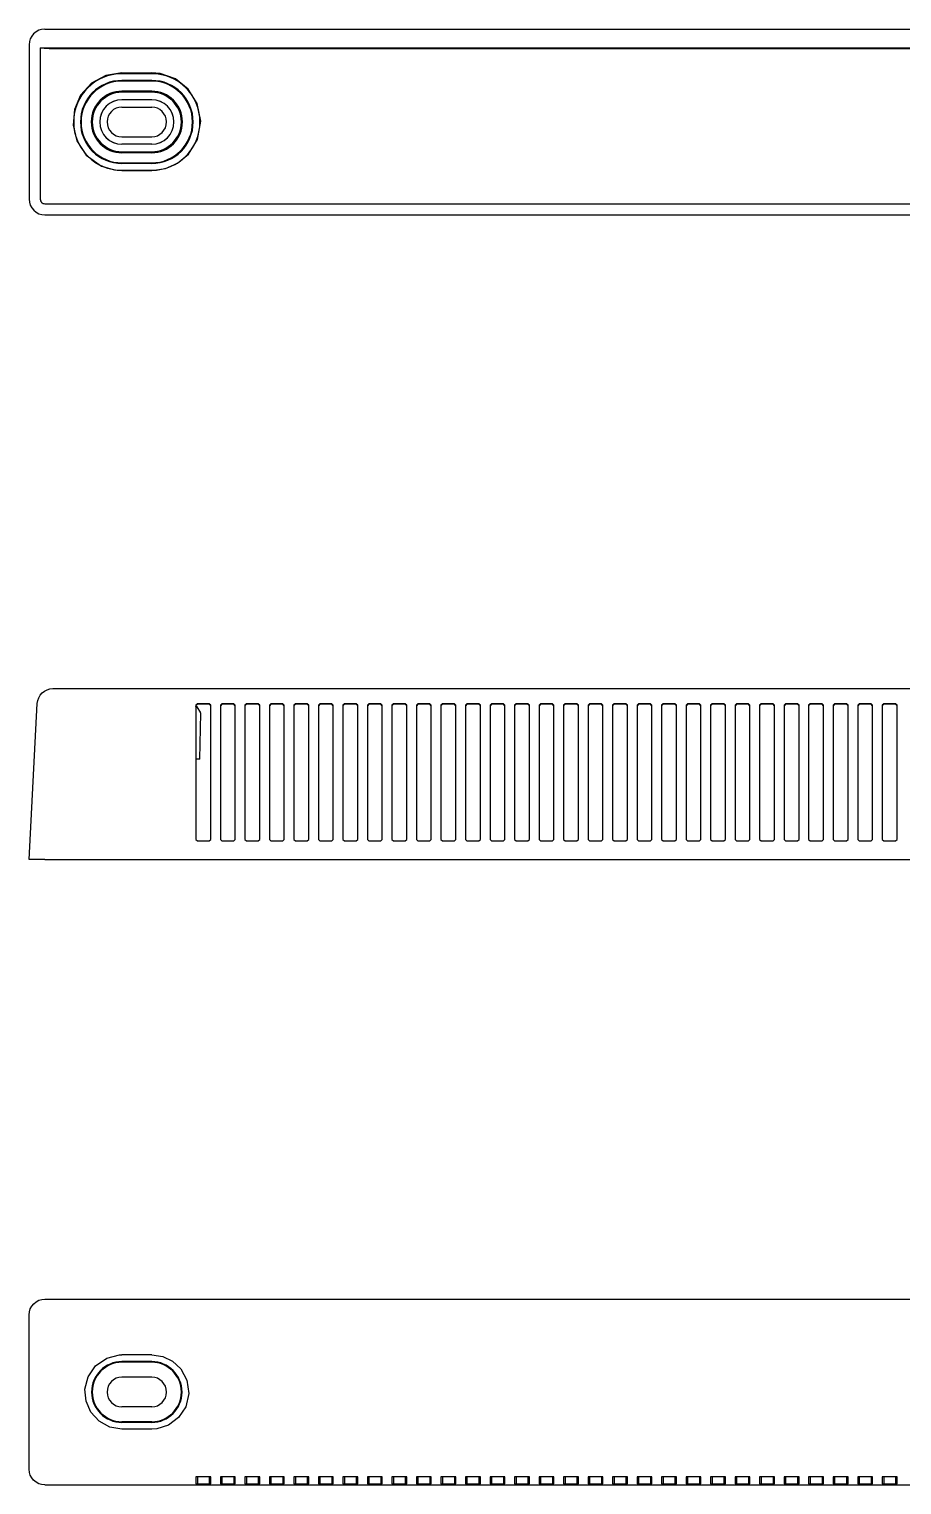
# Model space of a CAD drawing. Extents: x 23 to 261, y 47 to 145.
# Drawn here: x 23.1 to 81.8, y 47.3 to 145.2 of the extents above; entities that cross this region are included whole.
import ezdxf

# ---------------------------------------------------------------- set-up
doc = ezdxf.new("R2010")
doc.units = 0
doc.header["$MEASUREMENT"] = 0
doc.layers.get('0').update_dxf_attribs({"linetype": 'CONTINUOUS'})

msp = doc.modelspace()

# ---------------------------------------------------------------- linework, layer by layer
at = {"color": 7, "linetype": 'CONTINUOUS'}
for p, q in [((24.136, 145.238), (222.039, 145.238)), ((23.087, 144.19), (23.087, 133.788)), ((23.838, 143.988), (23.838, 133.788)), ((23.838, 143.988), (222.336, 143.988)), ((23.838, 143.988), (24.059, 143.968)), ((24.689, 143.936), (221.486, 143.936)), ((34.312, 143.982), (34.412, 143.983)), ((34.312, 143.937), (34.312, 143.982)), ((34.412, 143.937), (34.312, 143.937)), ((34.412, 143.983), (35.212, 143.983)), ((34.412, 143.937), (34.412, 143.983)), ((35.212, 143.937), (34.412, 143.937)), ((35.212, 143.983), (35.312, 143.982)), ((35.212, 143.937), (35.212, 143.983)), ((35.312, 143.937), (35.212, 143.937)), ((35.312, 143.982), (35.312, 143.937)), ((35.962, 143.982), (36.062, 143.983)), ((35.962, 143.937), (35.962, 143.982)), ((36.062, 143.937), (35.962, 143.937)), ((36.062, 143.983), (36.862, 143.983)), ((36.062, 143.937), (36.062, 143.983)), ((36.862, 143.937), (36.062, 143.937)), ((36.862, 143.983), (36.962, 143.982)), ((36.862, 143.937), (36.862, 143.983)), ((36.962, 143.937), (36.862, 143.937)), ((36.962, 143.982), (36.962, 143.937)), ((37.612, 143.982), (37.712, 143.983)), ((37.612, 143.937), (37.612, 143.982)), ((37.712, 143.937), (37.612, 143.937)), ((37.712, 143.983), (38.512, 143.983)), ((37.712, 143.937), (37.712, 143.983)), ((38.512, 143.937), (37.712, 143.937)), ((38.512, 143.983), (38.612, 143.982)), ((38.512, 143.937), (38.512, 143.983)), ((38.612, 143.937), (38.512, 143.937)), ((38.612, 143.982), (38.612, 143.937)), ((39.262, 143.982), (39.362, 143.983)), ((39.262, 143.937), (39.262, 143.982)), ((39.362, 143.937), (39.262, 143.937)), ((39.362, 143.983), (40.162, 143.983)), ((39.362, 143.937), (39.362, 143.983)), ((40.162, 143.937), (39.362, 143.937)), ((40.162, 143.983), (40.262, 143.982)), ((40.162, 143.937), (40.162, 143.983)), ((40.262, 143.937), (40.162, 143.937)), ((40.262, 143.982), (40.262, 143.937)), ((40.912, 143.982), (41.012, 143.983)), ((40.912, 143.937), (40.912, 143.982)), ((41.012, 143.937), (40.912, 143.937)), ((41.012, 143.983), (41.812, 143.983)), ((41.012, 143.937), (41.012, 143.983)), ((41.812, 143.937), (41.012, 143.937)), ((41.812, 143.983), (41.912, 143.982)), ((41.812, 143.937), (41.812, 143.983)), ((41.912, 143.937), (41.812, 143.937)), ((41.912, 143.982), (41.912, 143.937)), ((42.562, 143.982), (42.662, 143.983)), ((42.562, 143.937), (42.562, 143.982)), ((42.662, 143.937), (42.562, 143.937)), ((42.662, 143.983), (43.462, 143.983)), ((42.662, 143.937), (42.662, 143.983)), ((43.462, 143.937), (42.662, 143.937)), ((43.462, 143.983), (43.562, 143.982)), ((43.462, 143.937), (43.462, 143.983)), ((43.562, 143.937), (43.462, 143.937)), ((43.562, 143.982), (43.562, 143.937)), ((44.212, 143.982), (44.312, 143.983)), ((44.212, 143.937), (44.212, 143.982)), ((44.312, 143.937), (44.212, 143.937)), ((44.312, 143.983), (45.112, 143.983)), ((44.312, 143.937), (44.312, 143.983)), ((45.112, 143.937), (44.312, 143.937)), ((45.112, 143.983), (45.212, 143.982)), ((45.112, 143.937), (45.112, 143.983)), ((45.212, 143.937), (45.112, 143.937)), ((45.212, 143.982), (45.212, 143.937)), ((45.862, 143.982), (45.962, 143.983)), ((45.862, 143.937), (45.862, 143.982)), ((45.962, 143.937), (45.862, 143.937)), ((45.962, 143.983), (46.762, 143.983)), ((45.962, 143.937), (45.962, 143.983)), ((46.762, 143.937), (45.962, 143.937)), ((46.762, 143.983), (46.862, 143.982)), ((46.762, 143.937), (46.762, 143.983)), ((46.862, 143.937), (46.762, 143.937)), ((46.862, 143.982), (46.862, 143.937)), ((47.512, 143.982), (47.612, 143.983)), ((47.512, 143.937), (47.512, 143.982)), ((47.612, 143.937), (47.512, 143.937)), ((47.612, 143.983), (48.412, 143.983)), ((47.612, 143.937), (47.612, 143.983)), ((48.412, 143.937), (47.612, 143.937)), ((48.412, 143.983), (48.512, 143.982)), ((48.412, 143.937), (48.412, 143.983)), ((48.512, 143.937), (48.412, 143.937)), ((48.512, 143.982), (48.512, 143.937)), ((49.162, 143.982), (49.262, 143.983)), ((49.162, 143.937), (49.162, 143.982)), ((49.262, 143.937), (49.162, 143.937)), ((49.262, 143.983), (50.062, 143.983)), ((49.262, 143.937), (49.262, 143.983)), ((50.062, 143.937), (49.262, 143.937)), ((50.062, 143.983), (50.162, 143.982)), ((50.062, 143.937), (50.062, 143.983)), ((50.162, 143.937), (50.062, 143.937)), ((50.162, 143.982), (50.162, 143.937)), ((50.812, 143.982), (50.912, 143.983)), ((50.812, 143.937), (50.812, 143.982)), ((50.912, 143.937), (50.812, 143.937)), ((50.912, 143.983), (51.712, 143.983)), ((50.912, 143.937), (50.912, 143.983)), ((51.712, 143.937), (50.912, 143.937)), ((51.712, 143.983), (51.812, 143.982)), ((51.712, 143.937), (51.712, 143.983)), ((51.812, 143.937), (51.712, 143.937)), ((51.812, 143.982), (51.812, 143.937)), ((52.462, 143.982), (52.562, 143.983)), ((52.462, 143.937), (52.462, 143.982)), ((52.562, 143.937), (52.462, 143.937)), ((52.562, 143.983), (53.362, 143.983)), ((52.562, 143.937), (52.562, 143.983)), ((53.362, 143.937), (52.562, 143.937)), ((53.362, 143.983), (53.462, 143.982)), ((53.362, 143.937), (53.362, 143.983)), ((53.462, 143.937), (53.362, 143.937)), ((53.462, 143.982), (53.462, 143.937)), ((54.112, 143.982), (54.212, 143.983)), ((54.112, 143.937), (54.112, 143.982)), ((54.212, 143.937), (54.112, 143.937)), ((54.212, 143.983), (55.012, 143.983)), ((54.212, 143.937), (54.212, 143.983)), ((55.012, 143.937), (54.212, 143.937)), ((55.012, 143.983), (55.112, 143.982)), ((55.012, 143.937), (55.012, 143.983)), ((55.112, 143.937), (55.012, 143.937)), ((55.112, 143.982), (55.112, 143.937)), ((55.762, 143.982), (55.862, 143.983)), ((55.762, 143.937), (55.762, 143.982)), ((55.862, 143.937), (55.762, 143.937)), ((55.862, 143.983), (56.662, 143.983)), ((55.862, 143.937), (55.862, 143.983)), ((56.662, 143.937), (55.862, 143.937)), ((56.662, 143.983), (56.762, 143.982)), ((56.662, 143.937), (56.662, 143.983)), ((56.762, 143.937), (56.662, 143.937)), ((56.762, 143.982), (56.762, 143.937)), ((57.412, 143.982), (57.512, 143.983)), ((57.412, 143.937), (57.412, 143.982)), ((57.512, 143.937), (57.412, 143.937)), ((57.512, 143.983), (58.312, 143.983)), ((57.512, 143.937), (57.512, 143.983)), ((58.312, 143.937), (57.512, 143.937)), ((58.312, 143.983), (58.412, 143.982)), ((58.312, 143.937), (58.312, 143.983)), ((58.412, 143.937), (58.312, 143.937)), ((58.412, 143.982), (58.412, 143.937)), ((59.062, 143.982), (59.162, 143.983)), ((59.062, 143.937), (59.062, 143.982)), ((59.162, 143.937), (59.062, 143.937)), ((59.162, 143.983), (59.962, 143.983)), ((59.162, 143.937), (59.162, 143.983)), ((59.962, 143.937), (59.162, 143.937)), ((59.962, 143.983), (60.062, 143.982)), ((59.962, 143.937), (59.962, 143.983)), ((60.062, 143.937), (59.962, 143.937)), ((60.062, 143.982), (60.062, 143.937)), ((60.712, 143.982), (60.812, 143.983)), ((60.712, 143.937), (60.712, 143.982)), ((60.812, 143.937), (60.712, 143.937)), ((60.812, 143.983), (61.612, 143.983)), ((60.812, 143.937), (60.812, 143.983)), ((61.612, 143.937), (60.812, 143.937)), ((61.612, 143.983), (61.712, 143.982)), ((61.612, 143.937), (61.612, 143.983)), ((61.712, 143.937), (61.612, 143.937)), ((61.712, 143.982), (61.712, 143.937)), ((62.362, 143.982), (62.462, 143.983)), ((62.362, 143.937), (62.362, 143.982)), ((62.462, 143.937), (62.362, 143.937)), ((62.462, 143.983), (63.262, 143.983)), ((62.462, 143.937), (62.462, 143.983)), ((63.262, 143.937), (62.462, 143.937)), ((63.262, 143.983), (63.362, 143.982)), ((63.262, 143.937), (63.262, 143.983)), ((63.362, 143.937), (63.262, 143.937)), ((63.362, 143.982), (63.362, 143.937)), ((64.012, 143.982), (64.112, 143.983)), ((64.012, 143.937), (64.012, 143.982)), ((64.112, 143.937), (64.012, 143.937)), ((64.112, 143.983), (64.912, 143.983)), ((64.112, 143.937), (64.112, 143.983)), ((64.912, 143.937), (64.112, 143.937)), ((64.912, 143.983), (65.012, 143.982)), ((64.912, 143.937), (64.912, 143.983)), ((65.012, 143.937), (64.912, 143.937)), ((65.012, 143.982), (65.012, 143.937)), ((65.662, 143.982), (65.762, 143.983)), ((65.662, 143.937), (65.662, 143.982)), ((65.762, 143.937), (65.662, 143.937)), ((65.762, 143.983), (66.562, 143.983)), ((65.762, 143.937), (65.762, 143.983)), ((66.562, 143.937), (65.762, 143.937)), ((66.562, 143.983), (66.662, 143.982)), ((66.562, 143.937), (66.562, 143.983)), ((66.662, 143.937), (66.562, 143.937)), ((66.662, 143.982), (66.662, 143.937)), ((67.312, 143.982), (67.412, 143.983)), ((67.312, 143.937), (67.312, 143.982)), ((67.412, 143.937), (67.312, 143.937)), ((67.412, 143.983), (68.212, 143.983)), ((67.412, 143.937), (67.412, 143.983)), ((68.212, 143.937), (67.412, 143.937)), ((68.212, 143.983), (68.312, 143.982)), ((68.212, 143.937), (68.212, 143.983)), ((68.312, 143.937), (68.212, 143.937)), ((68.312, 143.982), (68.312, 143.937)), ((68.962, 143.982), (69.062, 143.983)), ((68.962, 143.937), (68.962, 143.982)), ((69.062, 143.937), (68.962, 143.937)), ((69.062, 143.983), (69.862, 143.983)), ((69.062, 143.937), (69.062, 143.983)), ((69.862, 143.937), (69.062, 143.937)), ((69.862, 143.983), (69.962, 143.982)), ((69.862, 143.937), (69.862, 143.983)), ((69.962, 143.937), (69.862, 143.937)), ((69.962, 143.982), (69.962, 143.937)), ((70.612, 143.982), (70.712, 143.983)), ((70.612, 143.937), (70.612, 143.982)), ((70.712, 143.937), (70.612, 143.937)), ((70.712, 143.983), (71.512, 143.983)), ((70.712, 143.937), (70.712, 143.983)), ((71.512, 143.937), (70.712, 143.937)), ((71.512, 143.983), (71.612, 143.982)), ((71.512, 143.937), (71.512, 143.983)), ((71.612, 143.937), (71.512, 143.937)), ((71.612, 143.982), (71.612, 143.937)), ((72.262, 143.982), (72.362, 143.983)), ((72.262, 143.937), (72.262, 143.982)), ((72.362, 143.937), (72.262, 143.937)), ((72.362, 143.983), (73.162, 143.983)), ((72.362, 143.937), (72.362, 143.983)), ((73.162, 143.937), (72.362, 143.937)), ((73.162, 143.983), (73.262, 143.982)), ((73.162, 143.937), (73.162, 143.983)), ((73.262, 143.937), (73.162, 143.937)), ((73.262, 143.982), (73.262, 143.937)), ((73.912, 143.982), (74.012, 143.983)), ((73.912, 143.937), (73.912, 143.982)), ((74.012, 143.937), (73.912, 143.937)), ((74.012, 143.983), (74.812, 143.983)), ((74.012, 143.937), (74.012, 143.983)), ((74.812, 143.937), (74.012, 143.937)), ((74.812, 143.983), (74.912, 143.982)), ((74.812, 143.937), (74.812, 143.983)), ((74.912, 143.937), (74.812, 143.937)), ((74.912, 143.982), (74.912, 143.937)), ((75.562, 143.982), (75.662, 143.983)), ((75.562, 143.937), (75.562, 143.982)), ((75.662, 143.937), (75.562, 143.937)), ((75.662, 143.983), (76.462, 143.983)), ((75.662, 143.937), (75.662, 143.983)), ((76.462, 143.937), (75.662, 143.937)), ((76.462, 143.983), (76.562, 143.982)), ((76.462, 143.937), (76.462, 143.983)), ((76.562, 143.937), (76.462, 143.937)), ((76.562, 143.982), (76.562, 143.937)), ((77.212, 143.982), (77.312, 143.983)), ((77.212, 143.937), (77.212, 143.982)), ((77.312, 143.937), (77.212, 143.937)), ((77.312, 143.983), (78.112, 143.983)), ((77.312, 143.937), (77.312, 143.983)), ((78.112, 143.937), (77.312, 143.937)), ((78.112, 143.983), (78.212, 143.982)), ((78.112, 143.937), (78.112, 143.983)), ((78.212, 143.937), (78.112, 143.937)), ((78.212, 143.982), (78.212, 143.937)), ((78.862, 143.982), (78.962, 143.983)), ((78.862, 143.937), (78.862, 143.982)), ((78.962, 143.937), (78.862, 143.937)), ((78.962, 143.983), (79.762, 143.983)), ((78.962, 143.937), (78.962, 143.983)), ((79.762, 143.937), (78.962, 143.937)), ((79.762, 143.983), (79.862, 143.982)), ((79.762, 143.937), (79.762, 143.983)), ((79.862, 143.937), (79.762, 143.937)), ((79.862, 143.982), (79.862, 143.937)), ((80.512, 143.982), (80.612, 143.983)), ((80.512, 143.937), (80.512, 143.982)), ((80.612, 143.937), (80.512, 143.937)), ((80.612, 143.983), (81.412, 143.983)), ((80.612, 143.937), (80.612, 143.983)), ((81.412, 143.937), (80.612, 143.937)), ((81.412, 143.983), (81.512, 143.982)), ((81.412, 143.937), (81.412, 143.983)), ((81.512, 143.937), (81.412, 143.937)), ((81.512, 143.982), (81.512, 143.937)), ((29.338, 142.307), (31.338, 142.307)), ((31.338, 142.239), (29.338, 142.239)), ((31.338, 141.782), (29.338, 141.782)), ((31.338, 141.739), (29.338, 141.739)), ((31.338, 141.06), (29.338, 141.06)), ((31.338, 140.989), (29.338, 140.989)), ((31.338, 140.489), (29.338, 140.489)), ((31.338, 140.48), (29.338, 140.48)), ((29.338, 139.989), (31.338, 139.989)), ((29.338, 137.989), (31.338, 137.989)), ((31.338, 137.497), (29.338, 137.497)), ((31.338, 137.489), (29.338, 137.489)), ((29.338, 136.989), (31.338, 136.989)), ((31.338, 136.917), (29.338, 136.917)), ((29.338, 136.239), (31.338, 136.239)), ((31.338, 136.195), (29.338, 136.195)), ((29.338, 135.739), (31.338, 135.739)), ((29.338, 135.718), (31.338, 135.718)), ((24.139, 133.489), (222.036, 133.489)), ((24.138, 132.738), (222.037, 132.738)), ((24.687, 100.858), (24.689, 100.858)), ((24.689, 100.858), (221.486, 100.858)), ((23.087, 89.358), (23.638, 99.863)), ((34.412, 99.843), (34.312, 99.744)), ((34.412, 99.804), (34.312, 99.704)), ((34.312, 99.744), (34.312, 90.706)), ((35.212, 99.843), (34.412, 99.843)), ((34.412, 99.804), (34.412, 99.843)), ((35.212, 99.804), (34.412, 99.804)), ((34.588, 96.108), (34.643, 99.216)), ((35.312, 99.744), (35.212, 99.843)), ((35.212, 99.804), (35.212, 99.843)), ((35.312, 99.704), (35.212, 99.804)), ((35.312, 90.706), (35.312, 99.744)), ((36.062, 99.843), (35.962, 99.744)), ((36.062, 99.804), (35.962, 99.704)), ((35.962, 99.744), (35.962, 90.706)), ((36.862, 99.843), (36.062, 99.843)), ((36.062, 99.804), (36.062, 99.843)), ((36.862, 99.804), (36.062, 99.804)), ((36.962, 99.744), (36.862, 99.843)), ((36.862, 99.804), (36.862, 99.843)), ((36.962, 99.704), (36.862, 99.804)), ((36.962, 90.706), (36.962, 99.744)), ((37.712, 99.843), (37.612, 99.744)), ((37.712, 99.804), (37.612, 99.704)), ((37.612, 99.744), (37.612, 90.706)), ((38.512, 99.843), (37.712, 99.843)), ((37.712, 99.804), (37.712, 99.843)), ((38.512, 99.804), (37.712, 99.804)), ((38.612, 99.744), (38.512, 99.843)), ((38.512, 99.804), (38.512, 99.843)), ((38.612, 99.704), (38.512, 99.804)), ((38.612, 90.706), (38.612, 99.744)), ((39.362, 99.843), (39.262, 99.744)), ((39.362, 99.804), (39.262, 99.704)), ((39.262, 99.744), (39.262, 90.706)), ((40.162, 99.843), (39.362, 99.843)), ((39.362, 99.804), (39.362, 99.843)), ((40.162, 99.804), (39.362, 99.804)), ((40.262, 99.744), (40.162, 99.843)), ((40.162, 99.804), (40.162, 99.843)), ((40.262, 99.704), (40.162, 99.804)), ((40.262, 90.706), (40.262, 99.744)), ((41.012, 99.843), (40.912, 99.744)), ((41.012, 99.804), (40.912, 99.704)), ((40.912, 99.744), (40.912, 90.706)), ((41.812, 99.843), (41.012, 99.843)), ((41.012, 99.804), (41.012, 99.843)), ((41.812, 99.804), (41.012, 99.804)), ((41.912, 99.744), (41.812, 99.843)), ((41.812, 99.804), (41.812, 99.843)), ((41.912, 99.704), (41.812, 99.804)), ((41.912, 90.706), (41.912, 99.744)), ((42.662, 99.843), (42.562, 99.744)), ((42.662, 99.804), (42.562, 99.704)), ((42.562, 99.744), (42.562, 90.706)), ((43.462, 99.843), (42.662, 99.843)), ((42.662, 99.804), (42.662, 99.843)), ((43.462, 99.804), (42.662, 99.804)), ((43.562, 99.744), (43.462, 99.843)), ((43.462, 99.804), (43.462, 99.843)), ((43.562, 99.704), (43.462, 99.804)), ((43.562, 90.706), (43.562, 99.744)), ((44.312, 99.843), (44.212, 99.744)), ((44.312, 99.804), (44.212, 99.704)), ((44.212, 99.744), (44.212, 90.706)), ((45.112, 99.843), (44.312, 99.843)), ((44.312, 99.804), (44.312, 99.843)), ((45.112, 99.804), (44.312, 99.804)), ((45.212, 99.744), (45.112, 99.843)), ((45.112, 99.804), (45.112, 99.843)), ((45.212, 99.704), (45.112, 99.804)), ((45.212, 90.706), (45.212, 99.744)), ((45.962, 99.843), (45.862, 99.744)), ((45.962, 99.804), (45.862, 99.704)), ((45.862, 99.744), (45.862, 90.706)), ((46.762, 99.843), (45.962, 99.843)), ((45.962, 99.804), (45.962, 99.843)), ((46.762, 99.804), (45.962, 99.804)), ((46.862, 99.744), (46.762, 99.843)), ((46.762, 99.804), (46.762, 99.843)), ((46.862, 99.704), (46.762, 99.804)), ((46.862, 90.706), (46.862, 99.744)), ((47.612, 99.843), (47.512, 99.744)), ((47.612, 99.804), (47.512, 99.704)), ((47.512, 99.744), (47.512, 90.706)), ((48.412, 99.843), (47.612, 99.843)), ((47.612, 99.804), (47.612, 99.843)), ((48.412, 99.804), (47.612, 99.804)), ((48.512, 99.744), (48.412, 99.843)), ((48.412, 99.804), (48.412, 99.843)), ((48.512, 99.704), (48.412, 99.804)), ((48.512, 90.706), (48.512, 99.744)), ((49.262, 99.843), (49.162, 99.744)), ((49.262, 99.804), (49.162, 99.704)), ((49.162, 99.744), (49.162, 90.706)), ((50.062, 99.843), (49.262, 99.843)), ((49.262, 99.804), (49.262, 99.843)), ((50.062, 99.804), (49.262, 99.804)), ((50.162, 99.744), (50.062, 99.843)), ((50.062, 99.804), (50.062, 99.843)), ((50.162, 99.704), (50.062, 99.804)), ((50.162, 90.706), (50.162, 99.744)), ((50.912, 99.843), (50.812, 99.744)), ((50.912, 99.804), (50.812, 99.704)), ((50.812, 99.744), (50.812, 90.706)), ((51.712, 99.843), (50.912, 99.843)), ((50.912, 99.804), (50.912, 99.843)), ((51.712, 99.804), (50.912, 99.804)), ((51.812, 99.744), (51.712, 99.843)), ((51.712, 99.804), (51.712, 99.843)), ((51.812, 99.704), (51.712, 99.804)), ((51.812, 90.706), (51.812, 99.744)), ((52.562, 99.843), (52.462, 99.744)), ((52.562, 99.804), (52.462, 99.704)), ((52.462, 99.744), (52.462, 90.706)), ((53.362, 99.843), (52.562, 99.843)), ((52.562, 99.804), (52.562, 99.843)), ((53.362, 99.804), (52.562, 99.804)), ((53.462, 99.744), (53.362, 99.843)), ((53.362, 99.804), (53.362, 99.843)), ((53.462, 99.704), (53.362, 99.804)), ((53.462, 90.706), (53.462, 99.744)), ((54.212, 99.843), (54.112, 99.744)), ((54.212, 99.804), (54.112, 99.704)), ((54.112, 99.744), (54.112, 90.706)), ((55.012, 99.843), (54.212, 99.843)), ((54.212, 99.804), (54.212, 99.843)), ((55.012, 99.804), (54.212, 99.804)), ((55.112, 99.744), (55.012, 99.843)), ((55.012, 99.804), (55.012, 99.843)), ((55.112, 99.704), (55.012, 99.804)), ((55.112, 90.706), (55.112, 99.744)), ((55.862, 99.843), (55.762, 99.744)), ((55.862, 99.804), (55.762, 99.704)), ((55.762, 99.744), (55.762, 90.706)), ((56.662, 99.843), (55.862, 99.843)), ((55.862, 99.804), (55.862, 99.843)), ((56.662, 99.804), (55.862, 99.804)), ((56.762, 99.744), (56.662, 99.843)), ((56.662, 99.804), (56.662, 99.843)), ((56.762, 99.704), (56.662, 99.804)), ((56.762, 90.706), (56.762, 99.744)), ((57.512, 99.843), (57.412, 99.744)), ((57.512, 99.804), (57.412, 99.704)), ((57.412, 99.744), (57.412, 90.706)), ((58.312, 99.843), (57.512, 99.843)), ((57.512, 99.804), (57.512, 99.843)), ((58.312, 99.804), (57.512, 99.804)), ((58.412, 99.744), (58.312, 99.843)), ((58.312, 99.804), (58.312, 99.843)), ((58.412, 99.704), (58.312, 99.804)), ((58.412, 90.706), (58.412, 99.744)), ((59.162, 99.843), (59.062, 99.744)), ((59.162, 99.804), (59.062, 99.704)), ((59.062, 99.744), (59.062, 90.706)), ((59.962, 99.843), (59.162, 99.843)), ((59.162, 99.804), (59.162, 99.843)), ((59.962, 99.804), (59.162, 99.804)), ((60.062, 99.744), (59.962, 99.843)), ((59.962, 99.804), (59.962, 99.843)), ((60.062, 99.704), (59.962, 99.804)), ((60.062, 90.706), (60.062, 99.744)), ((60.812, 99.843), (60.712, 99.744)), ((60.812, 99.804), (60.712, 99.704)), ((60.712, 99.744), (60.712, 90.706)), ((61.612, 99.843), (60.812, 99.843)), ((60.812, 99.804), (60.812, 99.843)), ((61.612, 99.804), (60.812, 99.804)), ((61.712, 99.744), (61.612, 99.843)), ((61.612, 99.804), (61.612, 99.843)), ((61.712, 99.704), (61.612, 99.804)), ((61.712, 90.706), (61.712, 99.744)), ((62.462, 99.843), (62.362, 99.744)), ((62.462, 99.804), (62.362, 99.704)), ((62.362, 99.744), (62.362, 90.706)), ((63.262, 99.843), (62.462, 99.843)), ((62.462, 99.804), (62.462, 99.843)), ((63.262, 99.804), (62.462, 99.804)), ((63.362, 99.744), (63.262, 99.843)), ((63.262, 99.804), (63.262, 99.843)), ((63.362, 99.704), (63.262, 99.804)), ((63.362, 90.706), (63.362, 99.744)), ((64.112, 99.843), (64.012, 99.744)), ((64.112, 99.804), (64.012, 99.704)), ((64.012, 99.744), (64.012, 90.706)), ((64.912, 99.843), (64.112, 99.843)), ((64.112, 99.804), (64.112, 99.843)), ((64.912, 99.804), (64.112, 99.804)), ((65.012, 99.744), (64.912, 99.843)), ((64.912, 99.804), (64.912, 99.843)), ((65.012, 99.704), (64.912, 99.804)), ((65.012, 90.706), (65.012, 99.744)), ((65.762, 99.843), (65.662, 99.744)), ((65.762, 99.804), (65.662, 99.704)), ((65.662, 99.744), (65.662, 90.706)), ((66.562, 99.843), (65.762, 99.843)), ((65.762, 99.804), (65.762, 99.843)), ((66.562, 99.804), (65.762, 99.804)), ((66.662, 99.744), (66.562, 99.843)), ((66.562, 99.804), (66.562, 99.843)), ((66.662, 99.704), (66.562, 99.804)), ((66.662, 90.706), (66.662, 99.744)), ((67.412, 99.843), (67.312, 99.744)), ((67.412, 99.804), (67.312, 99.704)), ((67.312, 99.744), (67.312, 90.706)), ((68.212, 99.843), (67.412, 99.843)), ((67.412, 99.804), (67.412, 99.843)), ((68.212, 99.804), (67.412, 99.804)), ((68.312, 99.744), (68.212, 99.843)), ((68.212, 99.804), (68.212, 99.843)), ((68.312, 99.704), (68.212, 99.804)), ((68.312, 90.706), (68.312, 99.744)), ((69.062, 99.843), (68.962, 99.744)), ((69.062, 99.804), (68.962, 99.704)), ((68.962, 99.744), (68.962, 90.706)), ((69.862, 99.843), (69.062, 99.843)), ((69.062, 99.804), (69.062, 99.843)), ((69.862, 99.804), (69.062, 99.804)), ((69.962, 99.744), (69.862, 99.843)), ((69.862, 99.804), (69.862, 99.843)), ((69.962, 99.704), (69.862, 99.804)), ((69.962, 90.706), (69.962, 99.744)), ((70.712, 99.843), (70.612, 99.744)), ((70.712, 99.804), (70.612, 99.704)), ((70.612, 99.744), (70.612, 90.706)), ((71.512, 99.843), (70.712, 99.843)), ((70.712, 99.804), (70.712, 99.843)), ((71.512, 99.804), (70.712, 99.804)), ((71.612, 99.744), (71.512, 99.843)), ((71.512, 99.804), (71.512, 99.843)), ((71.612, 99.704), (71.512, 99.804)), ((71.612, 90.706), (71.612, 99.744)), ((72.362, 99.843), (72.262, 99.744)), ((72.362, 99.804), (72.262, 99.704)), ((72.262, 99.744), (72.262, 90.706)), ((73.162, 99.843), (72.362, 99.843)), ((72.362, 99.804), (72.362, 99.843)), ((73.162, 99.804), (72.362, 99.804)), ((73.262, 99.744), (73.162, 99.843)), ((73.162, 99.804), (73.162, 99.843)), ((73.262, 99.704), (73.162, 99.804)), ((73.262, 90.706), (73.262, 99.744)), ((74.012, 99.843), (73.912, 99.744)), ((74.012, 99.804), (73.912, 99.704)), ((73.912, 99.744), (73.912, 90.706)), ((74.812, 99.843), (74.012, 99.843)), ((74.012, 99.804), (74.012, 99.843)), ((74.812, 99.804), (74.012, 99.804)), ((74.912, 99.744), (74.812, 99.843)), ((74.812, 99.804), (74.812, 99.843)), ((74.912, 99.704), (74.812, 99.804)), ((74.912, 90.706), (74.912, 99.744)), ((75.662, 99.843), (75.562, 99.744)), ((75.662, 99.804), (75.562, 99.704)), ((75.562, 99.744), (75.562, 90.706)), ((76.462, 99.843), (75.662, 99.843)), ((75.662, 99.804), (75.662, 99.843)), ((76.462, 99.804), (75.662, 99.804)), ((76.562, 99.744), (76.462, 99.843)), ((76.462, 99.804), (76.462, 99.843)), ((76.562, 99.704), (76.462, 99.804)), ((76.562, 90.706), (76.562, 99.744)), ((77.312, 99.843), (77.212, 99.744)), ((77.312, 99.804), (77.212, 99.704)), ((77.212, 99.744), (77.212, 90.706)), ((78.112, 99.843), (77.312, 99.843)), ((77.312, 99.804), (77.312, 99.843)), ((78.112, 99.804), (77.312, 99.804)), ((78.212, 99.744), (78.112, 99.843)), ((78.112, 99.804), (78.112, 99.843)), ((78.212, 99.704), (78.112, 99.804)), ((78.212, 90.706), (78.212, 99.744)), ((78.962, 99.843), (78.862, 99.744)), ((78.962, 99.804), (78.862, 99.704)), ((78.862, 99.744), (78.862, 90.706)), ((79.762, 99.843), (78.962, 99.843)), ((78.962, 99.804), (78.962, 99.843)), ((79.762, 99.804), (78.962, 99.804)), ((79.862, 99.744), (79.762, 99.843)), ((79.762, 99.804), (79.762, 99.843)), ((79.862, 99.704), (79.762, 99.804)), ((79.862, 90.706), (79.862, 99.744)), ((80.612, 99.843), (80.512, 99.744)), ((80.612, 99.804), (80.512, 99.704)), ((80.512, 99.744), (80.512, 90.706)), ((81.412, 99.843), (80.612, 99.843)), ((80.612, 99.804), (80.612, 99.843)), ((81.412, 99.804), (80.612, 99.804)), ((81.512, 99.744), (81.412, 99.843)), ((81.412, 99.804), (81.412, 99.843)), ((81.512, 99.704), (81.412, 99.804)), ((81.512, 90.706), (81.512, 99.744)), ((34.588, 96.108), (34.312, 96.108)), ((34.312, 90.706), (34.412, 90.606)), ((34.412, 90.606), (35.212, 90.606)), ((35.212, 90.606), (35.312, 90.706)), ((35.962, 90.706), (36.062, 90.606)), ((36.062, 90.606), (36.862, 90.606)), ((36.862, 90.606), (36.962, 90.706)), ((37.612, 90.706), (37.712, 90.606)), ((37.712, 90.606), (38.512, 90.606)), ((38.512, 90.606), (38.612, 90.706)), ((39.262, 90.706), (39.362, 90.606)), ((39.362, 90.606), (40.162, 90.606)), ((40.162, 90.606), (40.262, 90.706)), ((40.912, 90.706), (41.012, 90.606)), ((41.012, 90.606), (41.812, 90.606)), ((41.812, 90.606), (41.912, 90.706)), ((42.562, 90.706), (42.662, 90.606)), ((42.662, 90.606), (43.462, 90.606)), ((43.462, 90.606), (43.562, 90.706)), ((44.212, 90.706), (44.312, 90.606)), ((44.312, 90.606), (45.112, 90.606)), ((45.112, 90.606), (45.212, 90.706)), ((45.862, 90.706), (45.962, 90.606)), ((45.962, 90.606), (46.762, 90.606)), ((46.762, 90.606), (46.862, 90.706)), ((47.512, 90.706), (47.612, 90.606)), ((47.612, 90.606), (48.412, 90.606)), ((48.412, 90.606), (48.512, 90.706)), ((49.162, 90.706), (49.262, 90.606)), ((49.262, 90.606), (50.062, 90.606)), ((50.062, 90.606), (50.162, 90.706)), ((50.812, 90.706), (50.912, 90.606)), ((50.912, 90.606), (51.712, 90.606)), ((51.712, 90.606), (51.812, 90.706)), ((52.462, 90.706), (52.562, 90.606)), ((52.562, 90.606), (53.362, 90.606)), ((53.362, 90.606), (53.462, 90.706)), ((54.112, 90.706), (54.212, 90.606)), ((54.212, 90.606), (55.012, 90.606)), ((55.012, 90.606), (55.112, 90.706)), ((55.762, 90.706), (55.862, 90.606)), ((55.862, 90.606), (56.662, 90.606)), ((56.662, 90.606), (56.762, 90.706)), ((57.412, 90.706), (57.512, 90.606)), ((57.512, 90.606), (58.312, 90.606)), ((58.312, 90.606), (58.412, 90.706)), ((59.062, 90.706), (59.162, 90.606)), ((59.162, 90.606), (59.962, 90.606)), ((59.962, 90.606), (60.062, 90.706)), ((60.712, 90.706), (60.812, 90.606)), ((60.812, 90.606), (61.612, 90.606)), ((61.612, 90.606), (61.712, 90.706)), ((62.362, 90.706), (62.462, 90.606)), ((62.462, 90.606), (63.262, 90.606)), ((63.262, 90.606), (63.362, 90.706)), ((64.012, 90.706), (64.112, 90.606)), ((64.112, 90.606), (64.912, 90.606)), ((64.912, 90.606), (65.012, 90.706)), ((65.662, 90.706), (65.762, 90.606)), ((65.762, 90.606), (66.562, 90.606)), ((66.562, 90.606), (66.662, 90.706)), ((67.312, 90.706), (67.412, 90.606)), ((67.412, 90.606), (68.212, 90.606)), ((68.212, 90.606), (68.312, 90.706)), ((68.962, 90.706), (69.062, 90.606)), ((69.062, 90.606), (69.862, 90.606)), ((69.862, 90.606), (69.962, 90.706)), ((70.612, 90.706), (70.712, 90.606)), ((70.712, 90.606), (71.512, 90.606)), ((71.512, 90.606), (71.612, 90.706)), ((72.262, 90.706), (72.362, 90.606)), ((72.362, 90.606), (73.162, 90.606)), ((73.162, 90.606), (73.262, 90.706)), ((73.912, 90.706), (74.012, 90.606)), ((74.012, 90.606), (74.812, 90.606)), ((74.812, 90.606), (74.912, 90.706)), ((75.562, 90.706), (75.662, 90.606)), ((75.662, 90.606), (76.462, 90.606)), ((76.462, 90.606), (76.562, 90.706)), ((77.212, 90.706), (77.312, 90.606)), ((77.312, 90.606), (78.112, 90.606)), ((78.112, 90.606), (78.212, 90.706)), ((78.862, 90.706), (78.962, 90.606)), ((78.962, 90.606), (79.762, 90.606)), ((79.762, 90.606), (79.862, 90.706)), ((80.512, 90.706), (80.612, 90.606)), ((80.612, 90.606), (81.412, 90.606)), ((81.412, 90.606), (81.512, 90.706)), ((24.136, 89.358), (23.087, 89.358)), ((24.136, 89.358), (222.039, 89.358)), ((24.138, 59.773), (222.037, 59.773)), ((23.087, 48.321), (23.087, 58.724)), ((31.338, 56.023), (29.338, 56.023)), ((31.338, 55.566), (29.338, 55.566)), ((31.338, 55.523), (29.338, 55.523)), ((31.338, 54.523), (29.338, 54.523)), ((31.338, 52.523), (29.338, 52.523)), ((31.338, 51.523), (29.338, 51.523)), ((31.338, 51.479), (29.338, 51.479)), ((31.338, 51.023), (29.338, 51.023)), ((24.136, 47.273), (222.039, 47.273)), ((34.412, 47.822), (34.312, 47.817)), ((34.312, 47.817), (34.312, 47.344)), ((34.312, 47.344), (34.412, 47.338)), ((35.212, 47.822), (34.412, 47.822)), ((34.412, 47.822), (34.412, 47.338)), ((34.412, 47.338), (35.212, 47.338)), ((35.312, 47.817), (35.212, 47.822)), ((35.212, 47.822), (35.212, 47.338)), ((35.212, 47.338), (35.312, 47.344)), ((35.312, 47.344), (35.312, 47.817)), ((36.062, 47.822), (35.962, 47.817)), ((35.962, 47.817), (35.962, 47.344)), ((35.962, 47.344), (36.062, 47.338)), ((36.862, 47.822), (36.062, 47.822)), ((36.062, 47.822), (36.062, 47.338)), ((36.062, 47.338), (36.862, 47.338)), ((36.962, 47.817), (36.862, 47.822)), ((36.862, 47.822), (36.862, 47.338)), ((36.862, 47.338), (36.962, 47.344)), ((36.962, 47.344), (36.962, 47.817)), ((37.712, 47.822), (37.612, 47.817)), ((37.612, 47.817), (37.612, 47.344)), ((37.612, 47.344), (37.712, 47.338)), ((38.512, 47.822), (37.712, 47.822)), ((37.712, 47.822), (37.712, 47.338)), ((37.712, 47.338), (38.512, 47.338)), ((38.612, 47.817), (38.512, 47.822)), ((38.512, 47.822), (38.512, 47.338)), ((38.512, 47.338), (38.612, 47.344)), ((38.612, 47.344), (38.612, 47.817)), ((39.362, 47.822), (39.262, 47.817)), ((39.262, 47.817), (39.262, 47.344)), ((39.262, 47.344), (39.362, 47.338)), ((40.162, 47.822), (39.362, 47.822)), ((39.362, 47.822), (39.362, 47.338)), ((39.362, 47.338), (40.162, 47.338)), ((40.262, 47.817), (40.162, 47.822)), ((40.162, 47.822), (40.162, 47.338)), ((40.162, 47.338), (40.262, 47.344)), ((40.262, 47.344), (40.262, 47.817)), ((41.012, 47.822), (40.912, 47.817)), ((40.912, 47.817), (40.912, 47.344)), ((40.912, 47.344), (41.012, 47.338)), ((41.812, 47.822), (41.012, 47.822)), ((41.012, 47.822), (41.012, 47.338)), ((41.012, 47.338), (41.812, 47.338)), ((41.912, 47.817), (41.812, 47.822)), ((41.812, 47.822), (41.812, 47.338)), ((41.812, 47.338), (41.912, 47.344)), ((41.912, 47.344), (41.912, 47.817)), ((42.662, 47.822), (42.562, 47.817)), ((42.562, 47.817), (42.562, 47.344)), ((42.562, 47.344), (42.662, 47.338)), ((43.462, 47.822), (42.662, 47.822)), ((42.662, 47.822), (42.662, 47.338)), ((42.662, 47.338), (43.462, 47.338)), ((43.562, 47.817), (43.462, 47.822)), ((43.462, 47.822), (43.462, 47.338)), ((43.462, 47.338), (43.562, 47.344)), ((43.562, 47.344), (43.562, 47.817)), ((44.312, 47.822), (44.212, 47.817)), ((44.212, 47.817), (44.212, 47.344)), ((44.212, 47.344), (44.312, 47.338)), ((45.112, 47.822), (44.312, 47.822)), ((44.312, 47.822), (44.312, 47.338)), ((44.312, 47.338), (45.112, 47.338)), ((45.212, 47.817), (45.112, 47.822)), ((45.112, 47.822), (45.112, 47.338)), ((45.112, 47.338), (45.212, 47.344)), ((45.212, 47.344), (45.212, 47.817)), ((45.962, 47.822), (45.862, 47.817)), ((45.862, 47.817), (45.862, 47.344)), ((45.862, 47.344), (45.962, 47.338)), ((46.762, 47.822), (45.962, 47.822)), ((45.962, 47.822), (45.962, 47.338)), ((45.962, 47.338), (46.762, 47.338)), ((46.862, 47.817), (46.762, 47.822)), ((46.762, 47.822), (46.762, 47.338)), ((46.762, 47.338), (46.862, 47.344)), ((46.862, 47.344), (46.862, 47.817)), ((47.612, 47.822), (47.512, 47.817)), ((47.512, 47.817), (47.512, 47.344)), ((47.512, 47.344), (47.612, 47.338)), ((48.412, 47.822), (47.612, 47.822)), ((47.612, 47.822), (47.612, 47.338)), ((47.612, 47.338), (48.412, 47.338)), ((48.512, 47.817), (48.412, 47.822)), ((48.412, 47.822), (48.412, 47.338)), ((48.412, 47.338), (48.512, 47.344)), ((48.512, 47.344), (48.512, 47.817)), ((49.262, 47.822), (49.162, 47.817)), ((49.162, 47.817), (49.162, 47.344)), ((49.162, 47.344), (49.262, 47.338)), ((50.062, 47.822), (49.262, 47.822)), ((49.262, 47.822), (49.262, 47.338)), ((49.262, 47.338), (50.062, 47.338)), ((50.162, 47.817), (50.062, 47.822)), ((50.062, 47.822), (50.062, 47.338)), ((50.062, 47.338), (50.162, 47.344)), ((50.162, 47.344), (50.162, 47.817)), ((50.912, 47.822), (50.812, 47.817)), ((50.812, 47.817), (50.812, 47.344)), ((50.812, 47.344), (50.912, 47.338)), ((51.712, 47.822), (50.912, 47.822)), ((50.912, 47.822), (50.912, 47.338)), ((50.912, 47.338), (51.712, 47.338)), ((51.812, 47.817), (51.712, 47.822)), ((51.712, 47.822), (51.712, 47.338)), ((51.712, 47.338), (51.812, 47.344)), ((51.812, 47.344), (51.812, 47.817)), ((52.562, 47.822), (52.462, 47.817)), ((52.462, 47.817), (52.462, 47.344)), ((52.462, 47.344), (52.562, 47.338)), ((53.362, 47.822), (52.562, 47.822)), ((52.562, 47.822), (52.562, 47.338)), ((52.562, 47.338), (53.362, 47.338)), ((53.462, 47.817), (53.362, 47.822)), ((53.362, 47.822), (53.362, 47.338)), ((53.362, 47.338), (53.462, 47.344)), ((53.462, 47.344), (53.462, 47.817)), ((54.212, 47.822), (54.112, 47.817)), ((54.112, 47.817), (54.112, 47.344)), ((54.112, 47.344), (54.212, 47.338)), ((55.012, 47.822), (54.212, 47.822)), ((54.212, 47.822), (54.212, 47.338)), ((54.212, 47.338), (55.012, 47.338)), ((55.112, 47.817), (55.012, 47.822)), ((55.012, 47.822), (55.012, 47.338)), ((55.012, 47.338), (55.112, 47.344)), ((55.112, 47.344), (55.112, 47.817)), ((55.862, 47.822), (55.762, 47.817)), ((55.762, 47.817), (55.762, 47.344)), ((55.762, 47.344), (55.862, 47.338)), ((56.662, 47.822), (55.862, 47.822)), ((55.862, 47.822), (55.862, 47.338)), ((55.862, 47.338), (56.662, 47.338)), ((56.762, 47.817), (56.662, 47.822)), ((56.662, 47.822), (56.662, 47.338)), ((56.662, 47.338), (56.762, 47.344)), ((56.762, 47.344), (56.762, 47.817)), ((57.512, 47.822), (57.412, 47.817)), ((57.412, 47.817), (57.412, 47.344)), ((57.412, 47.344), (57.512, 47.338)), ((58.312, 47.822), (57.512, 47.822)), ((57.512, 47.822), (57.512, 47.338)), ((57.512, 47.338), (58.312, 47.338)), ((58.412, 47.817), (58.312, 47.822)), ((58.312, 47.822), (58.312, 47.338)), ((58.312, 47.338), (58.412, 47.344)), ((58.412, 47.344), (58.412, 47.817)), ((59.162, 47.822), (59.062, 47.817)), ((59.062, 47.817), (59.062, 47.344)), ((59.062, 47.344), (59.162, 47.338)), ((59.962, 47.822), (59.162, 47.822)), ((59.162, 47.822), (59.162, 47.338)), ((59.162, 47.338), (59.962, 47.338)), ((60.062, 47.817), (59.962, 47.822)), ((59.962, 47.822), (59.962, 47.338)), ((59.962, 47.338), (60.062, 47.344)), ((60.062, 47.344), (60.062, 47.817)), ((60.812, 47.822), (60.712, 47.817)), ((60.712, 47.817), (60.712, 47.344)), ((60.712, 47.344), (60.812, 47.338)), ((61.612, 47.822), (60.812, 47.822)), ((60.812, 47.822), (60.812, 47.338)), ((60.812, 47.338), (61.612, 47.338)), ((61.712, 47.817), (61.612, 47.822)), ((61.612, 47.822), (61.612, 47.338)), ((61.612, 47.338), (61.712, 47.344)), ((61.712, 47.344), (61.712, 47.817)), ((62.462, 47.822), (62.362, 47.817)), ((62.362, 47.817), (62.362, 47.344)), ((62.362, 47.344), (62.462, 47.338)), ((63.262, 47.822), (62.462, 47.822)), ((62.462, 47.822), (62.462, 47.338)), ((62.462, 47.338), (63.262, 47.338)), ((63.362, 47.817), (63.262, 47.822)), ((63.262, 47.822), (63.262, 47.338)), ((63.262, 47.338), (63.362, 47.344)), ((63.362, 47.344), (63.362, 47.817)), ((64.112, 47.822), (64.012, 47.817)), ((64.012, 47.817), (64.012, 47.344)), ((64.012, 47.344), (64.112, 47.338)), ((64.912, 47.822), (64.112, 47.822)), ((64.112, 47.822), (64.112, 47.338)), ((64.112, 47.338), (64.912, 47.338)), ((65.012, 47.817), (64.912, 47.822)), ((64.912, 47.822), (64.912, 47.338)), ((64.912, 47.338), (65.012, 47.344)), ((65.012, 47.344), (65.012, 47.817)), ((65.762, 47.822), (65.662, 47.817)), ((65.662, 47.817), (65.662, 47.344)), ((65.662, 47.344), (65.762, 47.338)), ((66.562, 47.822), (65.762, 47.822)), ((65.762, 47.822), (65.762, 47.338)), ((65.762, 47.338), (66.562, 47.338)), ((66.662, 47.817), (66.562, 47.822)), ((66.562, 47.822), (66.562, 47.338)), ((66.562, 47.338), (66.662, 47.344)), ((66.662, 47.344), (66.662, 47.817)), ((67.412, 47.822), (67.312, 47.817)), ((67.312, 47.817), (67.312, 47.344)), ((67.312, 47.344), (67.412, 47.338)), ((68.212, 47.822), (67.412, 47.822)), ((67.412, 47.822), (67.412, 47.338)), ((67.412, 47.338), (68.212, 47.338)), ((68.312, 47.817), (68.212, 47.822)), ((68.212, 47.822), (68.212, 47.338)), ((68.212, 47.338), (68.312, 47.344)), ((68.312, 47.344), (68.312, 47.817)), ((69.062, 47.822), (68.962, 47.817)), ((68.962, 47.817), (68.962, 47.344)), ((68.962, 47.344), (69.062, 47.338)), ((69.862, 47.822), (69.062, 47.822)), ((69.062, 47.822), (69.062, 47.338)), ((69.062, 47.338), (69.862, 47.338)), ((69.962, 47.817), (69.862, 47.822)), ((69.862, 47.822), (69.862, 47.338)), ((69.862, 47.338), (69.962, 47.344)), ((69.962, 47.344), (69.962, 47.817)), ((70.712, 47.822), (70.612, 47.817)), ((70.612, 47.817), (70.612, 47.344)), ((70.612, 47.344), (70.712, 47.338)), ((71.512, 47.822), (70.712, 47.822)), ((70.712, 47.822), (70.712, 47.338)), ((70.712, 47.338), (71.512, 47.338)), ((71.612, 47.817), (71.512, 47.822)), ((71.512, 47.822), (71.512, 47.338)), ((71.512, 47.338), (71.612, 47.344)), ((71.612, 47.344), (71.612, 47.817)), ((72.362, 47.822), (72.262, 47.817)), ((72.262, 47.817), (72.262, 47.344)), ((72.262, 47.344), (72.362, 47.338)), ((73.162, 47.822), (72.362, 47.822)), ((72.362, 47.822), (72.362, 47.338)), ((72.362, 47.338), (73.162, 47.338)), ((73.262, 47.817), (73.162, 47.822)), ((73.162, 47.822), (73.162, 47.338)), ((73.162, 47.338), (73.262, 47.344)), ((73.262, 47.344), (73.262, 47.817)), ((74.012, 47.822), (73.912, 47.817)), ((73.912, 47.817), (73.912, 47.344)), ((73.912, 47.344), (74.012, 47.338)), ((74.812, 47.822), (74.012, 47.822)), ((74.012, 47.822), (74.012, 47.338)), ((74.012, 47.338), (74.812, 47.338)), ((74.912, 47.817), (74.812, 47.822)), ((74.812, 47.822), (74.812, 47.338)), ((74.812, 47.338), (74.912, 47.344)), ((74.912, 47.344), (74.912, 47.817)), ((75.662, 47.822), (75.562, 47.817)), ((75.562, 47.817), (75.562, 47.344)), ((75.562, 47.344), (75.662, 47.338)), ((76.462, 47.822), (75.662, 47.822)), ((75.662, 47.822), (75.662, 47.338)), ((75.662, 47.338), (76.462, 47.338)), ((76.562, 47.817), (76.462, 47.822)), ((76.462, 47.822), (76.462, 47.338)), ((76.462, 47.338), (76.562, 47.344)), ((76.562, 47.344), (76.562, 47.817)), ((77.312, 47.822), (77.212, 47.817)), ((77.212, 47.817), (77.212, 47.344)), ((77.212, 47.344), (77.312, 47.338)), ((78.112, 47.822), (77.312, 47.822)), ((77.312, 47.822), (77.312, 47.338)), ((77.312, 47.338), (78.112, 47.338)), ((78.212, 47.817), (78.112, 47.822)), ((78.112, 47.822), (78.112, 47.338)), ((78.112, 47.338), (78.212, 47.344)), ((78.212, 47.344), (78.212, 47.817)), ((78.962, 47.822), (78.862, 47.817)), ((78.862, 47.817), (78.862, 47.344)), ((78.862, 47.344), (78.962, 47.338)), ((79.762, 47.822), (78.962, 47.822)), ((78.962, 47.822), (78.962, 47.338)), ((78.962, 47.338), (79.762, 47.338)), ((79.862, 47.817), (79.762, 47.822)), ((79.762, 47.822), (79.762, 47.338)), ((79.762, 47.338), (79.862, 47.344)), ((79.862, 47.344), (79.862, 47.817)), ((80.612, 47.822), (80.512, 47.817)), ((80.512, 47.817), (80.512, 47.344)), ((80.512, 47.344), (80.612, 47.338)), ((81.412, 47.822), (80.612, 47.822)), ((80.612, 47.822), (80.612, 47.338)), ((80.612, 47.338), (81.412, 47.338)), ((81.512, 47.817), (81.412, 47.822)), ((81.412, 47.822), (81.412, 47.338)), ((81.412, 47.338), (81.512, 47.344)), ((81.512, 47.344), (81.512, 47.817))]:
    msp.add_line(p, q, dxfattribs=at)
at = {"color": 7, "linetype": 'CONTINUOUS', "flags": 128}
for points in [[(24.136, 145.238), (23.931, 145.218), (23.734, 145.159), (23.553, 145.062), (23.394, 144.931), (23.264, 144.773), (23.167, 144.591), (23.108, 144.395), (23.087, 144.19)], [(24.059, 143.968), (24.104, 143.964), (24.154, 143.96), (24.208, 143.956), (24.264, 143.952), (24.322, 143.949), (24.38, 143.946), (24.438, 143.943), (24.495, 143.941), (24.549, 143.939), (24.6, 143.937), (24.647, 143.937), (24.689, 143.936)], [(29.338, 142.307), (28.252, 142.124), (27.287, 141.595), (26.558, 140.791), (26.135, 139.818), (26.043, 138.769), (26.299, 137.717), (26.937, 136.748), (27.961, 136.017), (28.825, 135.758), (29.338, 135.718)], [(31.338, 135.718), (32.261, 135.849), (33.073, 136.207), (33.812, 136.826), (34.415, 137.81), (34.643, 139.042), (34.406, 140.237), (33.803, 141.206), (32.946, 141.89), (31.917, 142.256), (31.338, 142.307)], [(23.087, 133.788), (23.108, 133.583), (23.167, 133.386), (23.264, 133.205), (23.395, 133.046), (23.554, 132.915), (23.736, 132.818), (23.933, 132.759), (24.138, 132.738)], [(23.838, 133.788), (23.844, 133.73), (23.861, 133.674), (23.889, 133.622), (23.926, 133.576), (23.972, 133.539), (24.024, 133.511), (24.08, 133.494), (24.139, 133.489)], [(23.638, 99.863), (23.667, 100.06), (23.733, 100.247), (23.833, 100.419), (23.964, 100.569), (24.12, 100.692), (24.297, 100.783), (24.488, 100.839), (24.687, 100.858)], [(34.633, 99.216), (34.643, 99.239), (34.406, 99.629), (34.284, 99.675)], [(23.087, 58.724), (23.108, 58.928), (23.167, 59.125), (23.264, 59.307), (23.395, 59.466), (23.554, 59.596), (23.736, 59.693), (23.933, 59.753), (24.138, 59.773)], [(29.338, 51.023), (28.522, 51.16), (27.798, 51.554), (27.245, 52.156), (26.918, 52.898), (26.846, 53.712), (27.052, 54.534), (27.555, 55.274), (28.316, 55.804), (29.161, 56.016), (29.338, 56.023)], [(31.338, 56.023), (32.081, 55.91), (32.738, 55.594), (33.296, 55.078), (33.705, 54.329), (33.836, 53.424), (33.634, 52.533), (33.153, 51.803), (32.479, 51.298), (31.687, 51.047), (31.338, 51.023)], [(24.136, 47.273), (23.931, 47.293), (23.734, 47.353), (23.553, 47.45), (23.394, 47.58), (23.264, 47.739), (23.167, 47.92), (23.108, 48.117), (23.087, 48.321)]]:
    msp.add_lwpolyline(points, dxfattribs=at)
at = {"color": 7, "linetype": 'CONTINUOUS'}
for centre, radius, start, end in [((29.338, 138.989), 3.25, 90, 270), ((31.338, 138.989), 3.25, 270, 90), ((29.338, 138.989), 2.794, 90, 270), ((29.338, 138.989), 2.75, 90, 270), ((31.338, 138.989), 2.794, 270, 90), ((31.338, 138.989), 2.75, 270, 90), ((29.338, 138.989), 2.072, 90, 270), ((29.338, 138.989), 2, 90, 270), ((29.338, 138.989), 1.5, 90, 270), ((29.338, 138.989), 1.491, 90, 270), ((31.338, 138.989), 2.072, 270, 90), ((31.338, 138.989), 2, 270, 90), ((31.338, 138.989), 1.5, 270, 90), ((31.338, 138.989), 1.491, 270, 90), ((29.338, 138.989), 1, 90, 270), ((31.338, 138.989), 1, 270, 90), ((29.338, 53.523), 2.044, 90, 270), ((29.338, 53.523), 2, 90, 270), ((31.338, 53.523), 2.044, 270, 90), ((31.338, 53.523), 2, 270, 90), ((29.338, 53.523), 1, 90, 270), ((31.338, 53.523), 1, 270, 90)]:
    msp.add_arc(centre, radius, start, end, dxfattribs=at)

doc.saveas('drawing.dxf')
